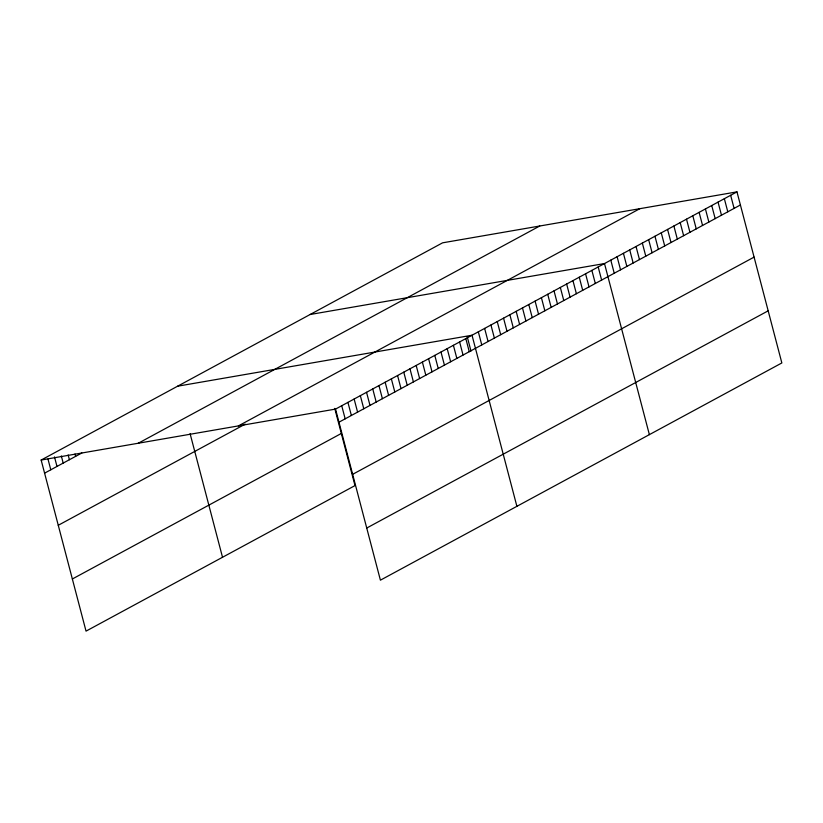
<?xml version="1.0" encoding="UTF-8"?>
<svg xmlns="http://www.w3.org/2000/svg" width="823" height="823" viewBox="0 0 823 823"><rect width="100%" height="100%" fill="white"/><g stroke="black" fill="none" stroke-linecap="round" stroke-linejoin="round"><path stroke-width="1.23" d="M334.745 408.393L355.001 485.591L86.034 631.128L41.15 460.047L442.589 242.826L736.966 191.872L781.85 362.953L380.411 580.174L335.527 409.093L736.966 191.872M44.586 473.153L81.816 453.01M138.295 443.227L539.734 226.016M238.382 425.903L639.821 208.692M58.268 525.28L245.223 424.123M338.963 422.199L740.402 204.978M72.352 578.991L341.319 433.464M352.645 474.326L754.084 257.115M366.729 528.037L768.178 310.827M310.117 314.509L604.494 263.555L649.378 434.637M177.645 386.193L472.021 335.239L516.895 506.32M41.15 460.047L335.527 409.093M730.659 195.288L734.095 208.394M724.353 198.703L727.789 211.809M718.047 202.119L721.483 215.225M711.73 205.534L715.177 218.63M705.424 208.939L708.86 222.045M699.118 212.355L702.554 225.461M692.812 215.77L696.248 228.876M686.505 219.185L689.941 232.292M680.189 222.591L683.635 235.697M673.883 226.006L677.319 239.112M667.576 229.422L671.012 242.528M661.27 232.837L664.706 245.943M654.964 236.252L658.4 249.359M648.647 239.658L652.094 252.764M642.341 243.073L645.777 256.179M636.035 246.489L639.471 259.595M629.729 249.904L633.165 263.01M623.423 253.319L626.859 266.426M617.106 256.725L620.552 269.831M610.8 260.14L614.236 273.246M598.187 266.971L601.623 280.077M591.881 270.386L595.317 283.482M585.565 273.792L589.011 286.898M579.258 277.207L582.694 290.313M572.952 280.622L576.388 293.729M566.646 284.038L570.082 297.144M560.34 287.453L563.776 300.549M554.023 290.858L557.459 303.965M547.717 294.274L551.153 307.38M541.411 297.689L544.847 310.796M535.104 301.105L538.54 314.211M528.788 304.52L532.234 317.616M522.482 307.925L525.918 321.032M516.175 311.341L519.611 324.447M509.869 314.756L513.305 327.863M503.563 318.172L506.999 331.278M497.246 321.587L500.693 334.683M490.94 324.992L494.376 338.099M484.634 328.408L488.07 341.514M478.328 331.823L481.764 344.93M467.217 336.71L470.982 351.04M465.818 338.592L469.254 351.699M459.604 341.946L463.051 355.052M453.401 345.31L456.847 358.416M447.198 348.664L450.644 361.77M440.994 352.018L444.43 365.124M434.791 355.382L438.227 368.488M428.588 358.735L432.024 371.842M422.384 362.089L425.82 375.195M416.181 365.453L419.617 378.549M409.977 368.807L413.413 381.913M403.774 372.161L407.21 385.267M397.571 375.525L401.007 388.621M391.367 378.878L394.803 391.985M385.164 382.232L388.6 395.338M378.961 385.596L382.397 398.692M372.757 388.95L376.193 402.056M366.544 392.304L369.99 405.41M360.34 395.657L363.787 408.764M354.137 399.021L357.583 412.128M347.934 402.375L351.37 415.481M341.73 405.729L345.166 418.835M190.092 433.659L222.519 557.274M74.986 453.987L75.613 456.364M68.155 454.954L69.399 459.718M61.324 455.932L63.196 463.082M54.493 456.909L56.993 466.435M47.981 459.069L50.789 469.789"/></g></svg>
